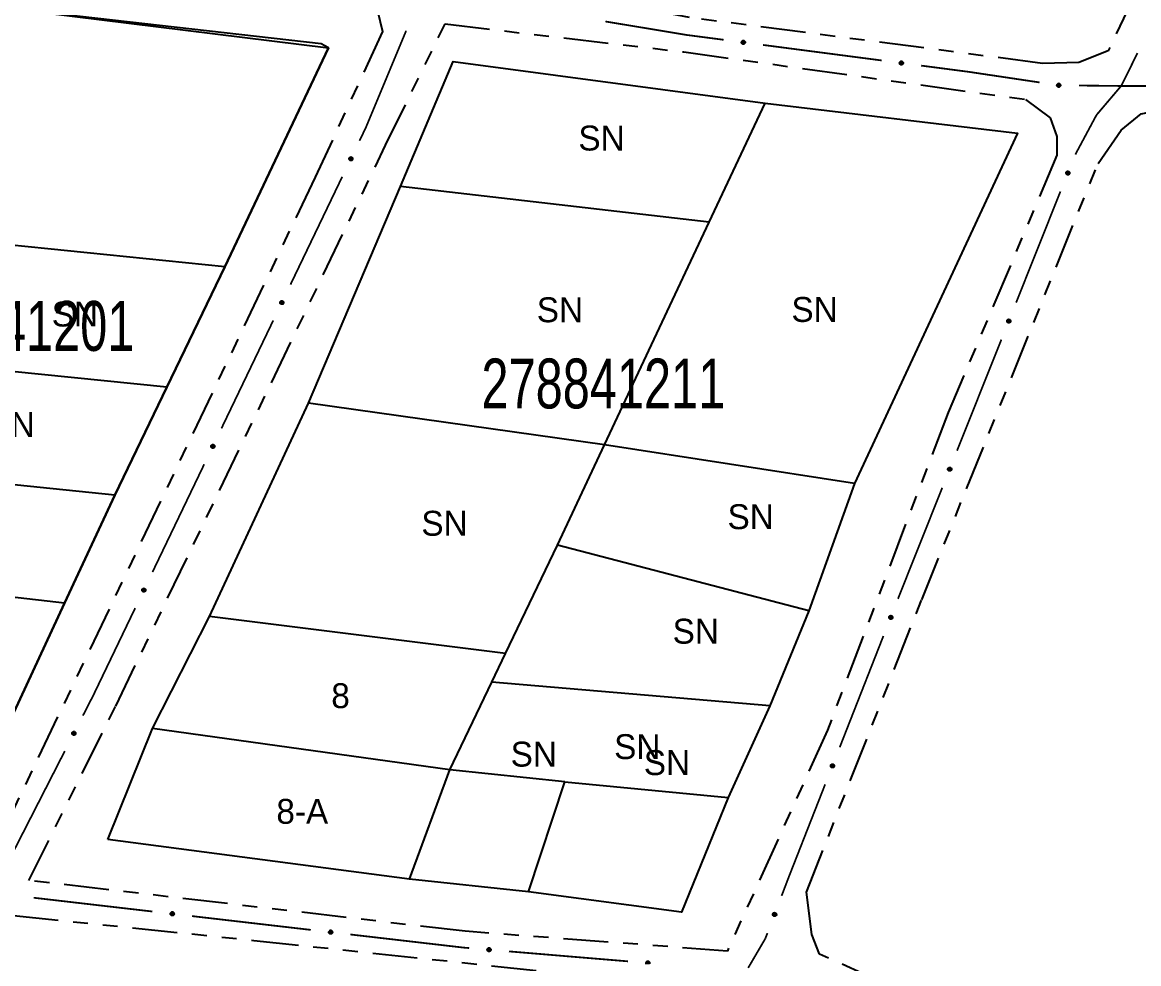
# Model space of a CAD drawing. Extents: x 203665 to 205970, y 4870865 to 4873745.
# Drawn here: x 204097.7 to 204209.7, y 4872759.1 to 4872853.5 of the extents above; entities that cross this region are included whole.
import ezdxf
from ezdxf.enums import TextEntityAlignment as Align

# ---------------------------------------------------------------- set-up
doc = ezdxf.new("R2010")
doc.units = 0
doc.header["$LTSCALE"] = 1.5
doc.header["$MEASUREMENT"] = 0
doc.linetypes.add('TRACO_25', pattern=[8, 3, -1, 1, -1, 1, -1])
for name, color, linetype in [('CD_MALHA_LOTES', 7, 'CONTINUOUS'), ('CD_TXT_QUADRA', 7, 'CONTINUOUS'), ('RU-QUADRA', 210, 'CONTINUOUS'), ('SV-EIXO-RUA-N-PAV', 6, 'CONTINUOUS'), ('SV-RUA-NAO-PAV', 7, 'CONTINUOUS'), ('Th_NmrPort', 1, 'CONTINUOUS')]:
    doc.layers.add(name, color=color, linetype=linetype)
doc.styles.add('ARIAL', font='ARIAL.SHX')

msp = doc.modelspace()

# ---------------------------------------------------------------- linework, layer by layer
at = {"layer": 'CD_MALHA_LOTES', "linetype": 'Continuous', "flags": 128}
for points in [[(204096.97326, 4872854.841873), (204128.408423, 4872850.974727)], [(204128.408423, 4872850.974727), (204118.006143, 4872828.985856)], [(204135.616329, 4872837.070873), (204140.923191, 4872849.580671)], [(204140.923191, 4872849.580671), (204172.211096, 4872845.418832)], [(204166.600589, 4872833.484616), (204172.211096, 4872845.418832)], [(204172.211096, 4872845.418832), (204197.550698, 4872842.403103)], [(204197.550698, 4872842.403103), (204181.184925, 4872807.251947)], [(204126.396178, 4872815.336326), (204135.616329, 4872837.070873)], [(204166.600589, 4872833.484616), (204135.616329, 4872837.070873)], [(204156.092391, 4872811.132428), (204166.600589, 4872833.484616)], [(204118.006143, 4872828.985856), (204086.360352, 4872832.20701)], [(204118.006143, 4872828.985856), (204112.185761, 4872816.920509)], [(204112.185761, 4872816.920509), (204080.688451, 4872820.110165)], [(204112.185761, 4872816.920509), (204106.961588, 4872806.091073)], [(204116.440357, 4872793.911157), (204126.396178, 4872815.336326)], [(204156.092391, 4872811.132428), (204126.396178, 4872815.336326)], [(204151.370838, 4872801.089121), (204156.092391, 4872811.132428)], [(204181.184925, 4872807.251947), (204156.092391, 4872811.132428)], [(204106.961588, 4872806.091073), (204075.623823, 4872809.308493)], [(204181.184925, 4872807.251947), (204176.612894, 4872794.500538)], [(204106.961588, 4872806.091073), (204101.914829, 4872795.251826)], [(204146.159987, 4872790.208246), (204151.370838, 4872801.089121)], [(204176.612894, 4872794.500538), (204151.370838, 4872801.089121)], [(204101.914829, 4872795.251826), (204070.499485, 4872798.872896)], [(204101.914829, 4872795.251826), (204096.813462, 4872784.295295)], [(204176.612894, 4872794.500538), (204172.687664, 4872784.959198)], [(204110.73993, 4872782.665916), (204116.440357, 4872793.911157)], [(204146.159987, 4872790.208246), (204116.440357, 4872793.911157)], [(204144.776091, 4872787.318507), (204146.159987, 4872790.208246)], [(204140.57016, 4872778.536024), (204144.776091, 4872787.318507)], [(204172.687664, 4872784.959198), (204144.776091, 4872787.318507)], [(204172.687664, 4872784.959198), (204168.500977, 4872775.748487)], [(204106.234853, 4872771.536701), (204110.73993, 4872782.665916)], [(204140.57016, 4872778.536024), (204110.73993, 4872782.665916)], [(204136.514175, 4872767.55258), (204140.57016, 4872778.536024)], [(204152.109164, 4872777.342135), (204140.57016, 4872778.536024)], [(204148.466539, 4872766.300428), (204152.109164, 4872777.342135)], [(204152.109164, 4872777.342135), (204168.500977, 4872775.748487)], [(204168.500977, 4872775.748487), (204163.833863, 4872764.251451)], [(204136.514175, 4872767.55258), (204106.234853, 4872771.536701)], [(204148.466539, 4872766.300428), (204136.514175, 4872767.55258)], [(204163.833863, 4872764.251451), (204148.466539, 4872766.300428)]]:
    msp.add_lwpolyline(points, dxfattribs=at)
at = {"layer": 'RU-QUADRA', "linetype": 'Continuous', "flags": 128}
for points in [[(204091.532811, 4872772.953703), (204096.813462, 4872784.295295), (204101.914829, 4872795.251826), (204106.961588, 4872806.091073), (204112.185761, 4872816.920509), (204118.006143, 4872828.985856), (204128.408423, 4872850.974727), (204127.651619, 4872851.383406), (204096.97326, 4872854.841873), (204062.212657, 4872860.050993), (204052.445096, 4872835.984074), (204048.72382, 4872825.610816), (204045.44941, 4872818.032881), (204042.017565, 4872810.069239), (204038.497723, 4872801.269634), (204034.625897, 4872792.03005), (204030.226095, 4872781.33853), (204059.853158, 4872777.191897)], [(204106.234853, 4872771.536701), (204110.73993, 4872782.665916), (204116.440357, 4872793.911157), (204126.396178, 4872815.336326), (204135.616329, 4872837.070873), (204140.923191, 4872849.580671), (204172.211096, 4872845.418832), (204197.550698, 4872842.403103), (204181.184925, 4872807.251947), (204176.612894, 4872794.500538), (204172.687664, 4872784.959198), (204168.500977, 4872775.748487), (204163.833863, 4872764.251451), (204148.466539, 4872766.300428), (204136.514175, 4872767.55258)]]:
    msp.add_lwpolyline(points, close=True, dxfattribs=at)
at = {"layer": 'SV-EIXO-RUA-N-PAV', "const_width": 0.18}
for points in [[(204164.357041, 4872852.257387), (204156.191333, 4872853.611458)], [(204136.181816, 4872852.65861), (204132.346753, 4872843.454459)], [(204136.188435, 4872852.686676), (204136.181816, 4872852.65861)], [(204165.073734, 4872852.163747), (204164.357041, 4872852.257387)], [(204168.04845, 4872851.775079), (204165.073734, 4872852.163747)], [(204183.913604, 4872849.702183), (204172.014738, 4872851.256855)], [(204209.594039, 4872850.436611), (204208.256521, 4872847.751272)], [(204192.640413, 4872848.561963), (204187.879892, 4872849.183959)], [(204192.837243, 4872848.532541), (204192.640413, 4872848.561963)], [(204199.76032, 4872847.497648), (204192.837243, 4872848.532541)], [(204207.952782, 4872847.141456), (204203.738796, 4872847.187359)], [(204207.952782, 4872847.141456), (204205.803414, 4872844.612787)], [(204208.256521, 4872847.751272), (204207.952782, 4872847.141456)], [(204208.738542, 4872847.139), (204207.952782, 4872847.141456)], [(204215.738507, 4872847.116837), (204208.738542, 4872847.139)], [(204205.803414, 4872844.612787), (204205.479833, 4872844.232104)], [(204132.346753, 4872843.454459), (204132.138271, 4872842.954103)], [(204205.479833, 4872844.232104), (204203.354659, 4872840.265113)], [(204132.138271, 4872842.954103), (204131.507097, 4872841.639861)], [(204129.775419, 4872838.034131), (204124.580384, 4872827.21694)], [(204201.859875, 4872836.555698), (204197.412205, 4872825.410375)], [(204122.848706, 4872823.61121), (204117.653671, 4872812.794019)], [(204195.929648, 4872821.695267), (204191.481978, 4872810.549944)], [(204115.921993, 4872809.188289), (204110.726958, 4872798.371098)], [(204189.999421, 4872806.834837), (204185.92239, 4872796.61829)], [(204185.850783, 4872796.438852), (204185.555799, 4872795.687911)], [(204185.92239, 4872796.61829), (204185.850783, 4872796.438852)], [(204108.99528, 4872794.765368), (204105.099004, 4872786.652475)], [(204184.093313, 4872791.964856), (204179.705857, 4872780.795692)], [(204105.099004, 4872786.652475), (204104.800962, 4872786.031887)], [(204104.800962, 4872786.031887), (204103.748298, 4872783.973932)], [(204101.926728, 4872780.412769), (204096.462017, 4872769.729281)], [(204178.243372, 4872777.072637), (204174.587159, 4872767.765)], [(204174.567968, 4872767.716146), (204173.874663, 4872765.89622)], [(204174.587159, 4872767.765), (204174.567968, 4872767.716146)], [(204110.727211, 4872764.320661), (204098.807037, 4872765.702489)], [(204126.620777, 4872762.478223), (204114.700603, 4872763.860052)], [(204141.943928, 4872760.70191), (204130.594168, 4872762.017614)], [(204172.240486, 4872761.606506), (204170.517344, 4872758.664423)], [(204172.450681, 4872762.158269), (204172.240486, 4872761.606506)], [(204142.516166, 4872760.654074), (204141.943928, 4872760.70191)], [(204158.46055, 4872759.32117), (204146.502262, 4872760.320848)]]:
    msp.add_lwpolyline(points, dxfattribs=at)
at = {"layer": 'SV-EIXO-RUA-N-PAV'}
for points in [[(204170.159802, 4872851.388199), (204170.121456, 4872851.357841), (204170.082292, 4872851.339592), (204170.045245, 4872851.333772), (204170.011168, 4872851.337166), (204169.976696, 4872851.344564), (204169.943587, 4872851.359691), (204169.910558, 4872851.38462), (204169.879835, 4872851.422873), (204169.863777, 4872851.464222), (204169.856128, 4872851.500236), (204169.857621, 4872851.535974), (204169.865369, 4872851.569342), (204169.882219, 4872851.603214), (204169.907809, 4872851.636439), (204169.947022, 4872851.666401), (204169.98554, 4872851.684029), (204170.021521, 4872851.688717), (204170.05744, 4872851.686989), (204170.092542, 4872851.679014), (204170.124957, 4872851.663978), (204170.158363, 4872851.638152), (204170.187423, 4872851.599058), (204170.205444, 4872851.560841), (204170.210636, 4872851.524936), (204170.208138, 4872851.489612), (204170.201138, 4872851.454946), (204170.187318, 4872851.421031), (204170.159802, 4872851.388199)], [(204186.024956, 4872849.315304), (204185.98661, 4872849.284946), (204185.947445, 4872849.266696), (204185.910399, 4872849.260877), (204185.876322, 4872849.26427), (204185.84185, 4872849.271669), (204185.80874, 4872849.286796), (204185.775712, 4872849.311725), (204185.744989, 4872849.349978), (204185.72893, 4872849.391327), (204185.721282, 4872849.427341), (204185.722774, 4872849.463079), (204185.730523, 4872849.496446), (204185.747373, 4872849.530319), (204185.772963, 4872849.563543), (204185.812175, 4872849.593506), (204185.850694, 4872849.611134), (204185.886675, 4872849.615822), (204185.922593, 4872849.614094), (204185.957696, 4872849.606119), (204185.990111, 4872849.591082), (204186.023517, 4872849.565257), (204186.052577, 4872849.526163), (204186.070598, 4872849.487946), (204186.07579, 4872849.452041), (204186.073292, 4872849.416716), (204186.066292, 4872849.382051), (204186.052472, 4872849.348136), (204186.024956, 4872849.315304)], [(204201.812382, 4872847.079592), (204201.773482, 4872847.049948), (204201.733987, 4872847.032424), (204201.69684, 4872847.02729), (204201.662831, 4872847.031312), (204201.628501, 4872847.039345), (204201.595677, 4872847.055081), (204201.563114, 4872847.080616), (204201.533103, 4872847.119429), (204201.517811, 4872847.161068), (204201.510828, 4872847.197217), (204201.512981, 4872847.232921), (204201.521344, 4872847.26614), (204201.538816, 4872847.299695), (204201.565016, 4872847.332442), (204201.604774, 4872847.361675), (204201.643612, 4872847.378589), (204201.679673, 4872847.382612), (204201.715554, 4872847.380221), (204201.750503, 4872847.371599), (204201.782635, 4872847.355967), (204201.815558, 4872847.329529), (204201.843892, 4872847.289905), (204201.861203, 4872847.251362), (204201.865732, 4872847.215367), (204201.862582, 4872847.180095), (204201.854943, 4872847.145565), (204201.840499, 4872847.111911), (204201.812382, 4872847.079592)], [(204130.80269, 4872839.918858), (204130.819545, 4872839.872946), (204130.824643, 4872839.83004), (204130.818595, 4872839.793031), (204130.804722, 4872839.76172), (204130.786923, 4872839.731286), (204130.762207, 4872839.704562), (204130.728205, 4872839.680977), (204130.682268, 4872839.663746), (204130.637971, 4872839.661413), (204130.60137, 4872839.665401), (204130.567888, 4872839.677987), (204130.538613, 4872839.695774), (204130.511703, 4872839.722365), (204130.488138, 4872839.757056), (204130.47193, 4872839.803667), (204130.467221, 4872839.845765), (204130.474011, 4872839.881409), (204130.486876, 4872839.914989), (204130.505421, 4872839.945842), (204130.529834, 4872839.971935), (204130.564805, 4872839.995598), (204130.611022, 4872840.010986), (204130.652956, 4872840.016162), (204130.688686, 4872840.009874), (204130.721461, 4872839.996464), (204130.752203, 4872839.978982), (204130.780101, 4872839.955255), (204130.80269, 4872839.918858)], [(204202.756647, 4872838.505899), (204202.776585, 4872838.461239), (204202.784587, 4872838.418779), (204202.781069, 4872838.381444), (204202.769357, 4872838.349262), (204202.753667, 4872838.317689), (204202.730825, 4872838.289346), (204202.698506, 4872838.263505), (204202.653846, 4872838.243191), (204202.60981, 4872838.237852), (204202.573023, 4872838.239343), (204202.538763, 4872838.249623), (204202.508346, 4872838.265379), (204202.47969, 4872838.290079), (204202.453822, 4872838.323088), (204202.434482, 4872838.368489), (204202.426923, 4872838.41017), (204202.431274, 4872838.446193), (204202.441827, 4872838.48057), (204202.458231, 4872838.512612), (204202.480814, 4872838.540304), (204202.514095, 4872838.56629), (204202.55916, 4872838.584784), (204202.600645, 4872838.592799), (204202.636719, 4872838.588955), (204202.67033, 4872838.577803), (204202.702189, 4872838.562451), (204202.731636, 4872838.540676), (204202.756647, 4872838.505899)], [(204123.875977, 4872825.495937), (204123.892832, 4872825.450025), (204123.89793, 4872825.407119), (204123.891882, 4872825.37011), (204123.878009, 4872825.338799), (204123.86021, 4872825.308365), (204123.835494, 4872825.281641), (204123.801492, 4872825.258056), (204123.755555, 4872825.240825), (204123.711258, 4872825.238492), (204123.674657, 4872825.24248), (204123.641176, 4872825.255066), (204123.6119, 4872825.272853), (204123.58499, 4872825.299444), (204123.561425, 4872825.334135), (204123.545217, 4872825.380746), (204123.540508, 4872825.422844), (204123.547298, 4872825.458488), (204123.560163, 4872825.492068), (204123.578708, 4872825.522921), (204123.603121, 4872825.549014), (204123.638092, 4872825.572677), (204123.684309, 4872825.588065), (204123.726243, 4872825.593241), (204123.761973, 4872825.586953), (204123.794748, 4872825.573543), (204123.82549, 4872825.556061), (204123.853388, 4872825.532334), (204123.875977, 4872825.495937)], [(204196.82642, 4872823.645468), (204196.846357, 4872823.600808), (204196.85436, 4872823.558348), (204196.850842, 4872823.521013), (204196.83913, 4872823.488832), (204196.82344, 4872823.457258), (204196.800598, 4872823.428915), (204196.768278, 4872823.403074), (204196.723618, 4872823.38276), (204196.679583, 4872823.377421), (204196.642796, 4872823.378912), (204196.608536, 4872823.389192), (204196.578119, 4872823.404948), (204196.549463, 4872823.429648), (204196.523595, 4872823.462657), (204196.504255, 4872823.508059), (204196.496695, 4872823.549739), (204196.501047, 4872823.585762), (204196.5116, 4872823.620139), (204196.528004, 4872823.652181), (204196.550587, 4872823.679874), (204196.583868, 4872823.705859), (204196.628933, 4872823.724353), (204196.670418, 4872823.732368), (204196.706492, 4872823.728524), (204196.740103, 4872823.717372), (204196.771962, 4872823.702021), (204196.801409, 4872823.680246), (204196.82642, 4872823.645468)], [(204116.949265, 4872811.073017), (204116.96612, 4872811.027104), (204116.971217, 4872810.984198), (204116.965169, 4872810.947189), (204116.951297, 4872810.915878), (204116.933497, 4872810.885444), (204116.908781, 4872810.85872), (204116.874779, 4872810.835135), (204116.828842, 4872810.817904), (204116.784545, 4872810.815571), (204116.747944, 4872810.819559), (204116.714463, 4872810.832145), (204116.685187, 4872810.849932), (204116.658277, 4872810.876523), (204116.634712, 4872810.911214), (204116.618504, 4872810.957825), (204116.613795, 4872810.999923), (204116.620585, 4872811.035567), (204116.63345, 4872811.069147), (204116.651995, 4872811.1), (204116.676408, 4872811.126093), (204116.711379, 4872811.149756), (204116.757596, 4872811.165144), (204116.79953, 4872811.17032), (204116.83526, 4872811.164033), (204116.868035, 4872811.150622), (204116.898777, 4872811.13314), (204116.926675, 4872811.109414), (204116.949265, 4872811.073017)], [(204190.896193, 4872808.785037), (204190.91613, 4872808.740377), (204190.924133, 4872808.697917), (204190.920614, 4872808.660582), (204190.908903, 4872808.628401), (204190.893213, 4872808.596827), (204190.870371, 4872808.568485), (204190.838051, 4872808.542643), (204190.793391, 4872808.522329), (204190.749356, 4872808.51699), (204190.712569, 4872808.518481), (204190.678309, 4872808.528761), (204190.647892, 4872808.544517), (204190.619236, 4872808.569217), (204190.593368, 4872808.602226), (204190.574028, 4872808.647628), (204190.566468, 4872808.689308), (204190.57082, 4872808.725331), (204190.581373, 4872808.759708), (204190.597777, 4872808.79175), (204190.620359, 4872808.819443), (204190.653641, 4872808.845428), (204190.698705, 4872808.863923), (204190.740191, 4872808.871937), (204190.776265, 4872808.868093), (204190.809876, 4872808.856941), (204190.841735, 4872808.84159), (204190.871182, 4872808.819815), (204190.896193, 4872808.785037)], [(204110.022552, 4872796.650096), (204110.039407, 4872796.604183), (204110.044504, 4872796.561277), (204110.038456, 4872796.524268), (204110.024584, 4872796.492957), (204110.006784, 4872796.462523), (204109.982068, 4872796.435799), (204109.948066, 4872796.412214), (204109.902129, 4872796.394983), (204109.857832, 4872796.39265), (204109.821231, 4872796.396638), (204109.78775, 4872796.409224), (204109.758474, 4872796.427011), (204109.731564, 4872796.453602), (204109.707999, 4872796.488293), (204109.691791, 4872796.534904), (204109.687082, 4872796.577002), (204109.693872, 4872796.612646), (204109.706738, 4872796.646226), (204109.725282, 4872796.677079), (204109.749695, 4872796.703172), (204109.784666, 4872796.726835), (204109.830883, 4872796.742223), (204109.872817, 4872796.747399), (204109.908547, 4872796.741112), (204109.941322, 4872796.727701), (204109.972064, 4872796.710219), (204109.999962, 4872796.686493), (204110.022552, 4872796.650096)], [(204184.979548, 4872793.919868), (204184.999726, 4872793.875316), (204185.007957, 4872793.8329), (204185.00464, 4872793.795546), (204184.993102, 4872793.763302), (204184.977583, 4872793.731644), (204184.954895, 4872793.703179), (204184.922715, 4872793.677163), (204184.878165, 4872793.656609), (204184.834159, 4872793.651032), (204184.797364, 4872793.652324), (204184.76305, 4872793.66242), (204184.732548, 4872793.678011), (204184.703759, 4872793.702556), (204184.677714, 4872793.735425), (204184.658129, 4872793.780722), (204184.650344, 4872793.822361), (204184.654501, 4872793.858407), (204184.664869, 4872793.89284), (204184.6811, 4872793.92497), (204184.703532, 4872793.952784), (204184.736673, 4872793.978949), (204184.781637, 4872793.997686), (204184.823079, 4872794.005925), (204184.859173, 4872794.002275), (204184.892844, 4872793.991305), (204184.924785, 4872793.976125), (204184.954349, 4872793.95451), (204184.979548, 4872793.919868)], [(204103.000947, 4872782.271139), (204103.016646, 4872782.224818), (204103.020665, 4872782.181798), (204103.013691, 4872782.144951), (204102.999038, 4872782.113999), (204102.98048, 4872782.084021), (204102.955102, 4872782.057925), (204102.920519, 4872782.0352), (204102.874164, 4872782.019127), (204102.829823, 4872782.017905), (204102.793334, 4872782.02281), (204102.760178, 4872782.036232), (204102.731358, 4872782.054747), (204102.705123, 4872782.082005), (204102.682436, 4872782.117276), (204102.667402, 4872782.164279), (204102.66375, 4872782.206482), (204102.671432, 4872782.241945), (204102.685136, 4872782.275192), (204102.704448, 4872782.305569), (204102.729508, 4872782.331042), (204102.765061, 4872782.35382), (204102.81165, 4872782.368045), (204102.853701, 4872782.372167), (204102.889262, 4872782.364985), (204102.92169, 4872782.350757), (204102.951983, 4872782.332509), (204102.979278, 4872782.308091), (204103.000947, 4872782.271139)], [(204179.129606, 4872779.027649), (204179.149784, 4872778.983097), (204179.158016, 4872778.940681), (204179.154699, 4872778.903327), (204179.143161, 4872778.871083), (204179.127642, 4872778.839425), (204179.104953, 4872778.81096), (204179.072773, 4872778.784944), (204179.028224, 4872778.76439), (204178.984218, 4872778.758813), (204178.947423, 4872778.760105), (204178.913108, 4872778.770201), (204178.882607, 4872778.785792), (204178.853818, 4872778.810337), (204178.827772, 4872778.843206), (204178.808188, 4872778.888503), (204178.800403, 4872778.930142), (204178.80456, 4872778.966188), (204178.814927, 4872779.000621), (204178.831158, 4872779.032751), (204178.853591, 4872779.060565), (204178.886732, 4872779.08673), (204178.931696, 4872779.105467), (204178.973137, 4872779.113706), (204179.009232, 4872779.110056), (204179.042902, 4872779.099086), (204179.074844, 4872779.083907), (204179.104407, 4872779.062291), (204179.129606, 4872779.027649)], [(204112.843956, 4872763.964463), (204112.806054, 4872763.933552), (204112.767159, 4872763.914736), (204112.730201, 4872763.908379), (204112.696078, 4872763.911278), (204112.661502, 4872763.918175), (204112.628177, 4872763.93282), (204112.59479, 4872763.957267), (204112.563515, 4872763.99507), (204112.546858, 4872764.036182), (204112.538687, 4872764.072081), (204112.539661, 4872764.107837), (204112.546924, 4872764.141313), (204112.563282, 4872764.175427), (204112.588387, 4872764.209019), (204112.62716, 4872764.239547), (204112.665419, 4872764.257733), (204112.701327, 4872764.262942), (204112.737268, 4872764.261736), (204112.772482, 4872764.254271), (204112.805112, 4872764.239707), (204112.838889, 4872764.214369), (204112.868513, 4872764.1757), (204112.887087, 4872764.137749), (204112.892799, 4872764.101923), (204112.890815, 4872764.066566), (204112.884319, 4872764.031803), (204112.870992, 4872763.997691), (204112.843956, 4872763.964463)], [(204173.316691, 4872764.122324), (204173.337327, 4872764.077983), (204173.345996, 4872764.035653), (204173.343065, 4872763.998268), (204173.33186, 4872763.965906), (204173.316669, 4872763.93409), (204173.294275, 4872763.905392), (204173.262366, 4872763.879046), (204173.21803, 4872763.858032), (204173.174085, 4872763.852002), (204173.137278, 4872763.852914), (204173.102861, 4872763.862655), (204173.072201, 4872763.877931), (204173.04316, 4872763.902177), (204173.016776, 4872763.934776), (204172.996725, 4872763.979868), (204172.988511, 4872764.021424), (204172.992296, 4872764.057511), (204173.002307, 4872764.09205), (204173.018206, 4872764.124346), (204173.04035, 4872764.15239), (204173.073219, 4872764.178895), (204173.117987, 4872764.198095), (204173.159341, 4872764.206761), (204173.195472, 4872764.203484), (204173.229254, 4872764.192862), (204173.26135, 4872764.178013), (204173.291135, 4872764.156704), (204173.316691, 4872764.122324)], [(204128.737521, 4872762.122025), (204128.69962, 4872762.091114), (204128.660724, 4872762.072298), (204128.623766, 4872762.065941), (204128.589643, 4872762.06884), (204128.555067, 4872762.075737), (204128.521742, 4872762.090382), (204128.488355, 4872762.114829), (204128.45708, 4872762.152632), (204128.440423, 4872762.193744), (204128.432253, 4872762.229644), (204128.433227, 4872762.265399), (204128.44049, 4872762.298876), (204128.456847, 4872762.332989), (204128.481952, 4872762.366581), (204128.520726, 4872762.39711), (204128.558984, 4872762.415295), (204128.594893, 4872762.420505), (204128.630833, 4872762.419298), (204128.666048, 4872762.411833), (204128.698678, 4872762.397269), (204128.732455, 4872762.371931), (204128.762079, 4872762.333263), (204128.780652, 4872762.295311), (204128.786365, 4872762.259485), (204128.78438, 4872762.224129), (204128.777884, 4872762.189365), (204128.764557, 4872762.155253), (204128.737521, 4872762.122025)], [(204144.643225, 4872760.365794), (204144.606332, 4872760.333685), (204144.568058, 4872760.313634), (204144.531323, 4872760.306098), (204144.497124, 4872760.307903), (204144.462346, 4872760.313691), (204144.428569, 4872760.327262), (204144.394417, 4872760.350628), (204144.361948, 4872760.387411), (204144.343984, 4872760.427968), (204144.334669, 4872760.463588), (204144.334498, 4872760.499357), (204144.340687, 4872760.533048), (204144.355944, 4872760.567668), (204144.379961, 4872760.602046), (204144.417738, 4872760.6338), (204144.455395, 4872760.6532), (204144.491118, 4872760.659556), (204144.527079, 4872760.6595), (204144.562514, 4872760.653166), (204144.595594, 4872760.639653), (204144.630164, 4872760.615409), (204144.66101, 4872760.577708), (204144.680789, 4872760.540371), (204144.687645, 4872760.504746), (204144.686793, 4872760.469344), (204144.681412, 4872760.434391), (204144.669184, 4872760.399869), (204144.643225, 4872760.365794)]]:
    msp.add_lwpolyline(points, close=True, dxfattribs=at)
for points in [[(204170.208138, 4872851.489612), (204169.856128, 4872851.500236)], [(204170.210636, 4872851.524936), (204169.857621, 4872851.535974)], [(204170.206867, 4872851.508038), (204169.858956, 4872851.520468)], [(204170.201138, 4872851.454946), (204169.863777, 4872851.464222)], [(204170.204698, 4872851.544101), (204169.864552, 4872851.552764)], [(204170.200741, 4872851.471683), (204169.864654, 4872851.479816)], [(204170.205444, 4872851.560841), (204169.865369, 4872851.569342)], [(204170.189556, 4872851.438742), (204169.876294, 4872851.442517)], [(204170.194411, 4872851.581224), (204169.87862, 4872851.586705)], [(204170.187318, 4872851.421031), (204169.879835, 4872851.422873)], [(204170.187423, 4872851.599058), (204169.882219, 4872851.603214)], [(204170.168887, 4872851.617586), (204169.898099, 4872851.619939)], [(204170.172959, 4872851.406507), (204169.898935, 4872851.405155)], [(204170.158363, 4872851.638152), (204169.907809, 4872851.636439)], [(204170.159802, 4872851.388199), (204169.910558, 4872851.38462)], [(204170.138243, 4872851.372512), (204169.93446, 4872851.371615)], [(204170.135891, 4872851.649419), (204169.935168, 4872851.650875)], [(204170.121456, 4872851.357841), (204169.943587, 4872851.359691)], [(204170.124957, 4872851.663978), (204169.947022, 4872851.666401)], [(204170.099175, 4872851.347342), (204169.969047, 4872851.351959)], [(204170.104364, 4872851.671428), (204169.972706, 4872851.674869)], [(204170.082292, 4872851.339592), (204169.976696, 4872851.344564)], [(204170.092542, 4872851.679014), (204169.98554, 4872851.684029)], [(204186.073292, 4872849.416716), (204185.721282, 4872849.427341)], [(204186.07579, 4872849.452041), (204185.722774, 4872849.463079)], [(204186.072021, 4872849.435143), (204185.72411, 4872849.447573)], [(204186.066292, 4872849.382051), (204185.72893, 4872849.391327)], [(204186.069852, 4872849.471205), (204185.729706, 4872849.479869)], [(204186.065895, 4872849.398788), (204185.729808, 4872849.406921)], [(204186.070598, 4872849.487946), (204185.730523, 4872849.496446)], [(204186.05471, 4872849.365846), (204185.741448, 4872849.369621)], [(204186.059565, 4872849.508329), (204185.743773, 4872849.51381)], [(204186.052472, 4872849.348136), (204185.744989, 4872849.349978)], [(204186.052577, 4872849.526163), (204185.747373, 4872849.530319)], [(204186.034041, 4872849.54469), (204185.763253, 4872849.547044)], [(204186.038113, 4872849.333612), (204185.764089, 4872849.33226)], [(204186.023517, 4872849.565257), (204185.772963, 4872849.563543)], [(204186.024956, 4872849.315304), (204185.775712, 4872849.311725)], [(204186.003397, 4872849.299617), (204185.799614, 4872849.29872)], [(204186.001045, 4872849.576524), (204185.800322, 4872849.57798)], [(204185.98661, 4872849.284946), (204185.80874, 4872849.286796)], [(204185.990111, 4872849.591082), (204185.812175, 4872849.593506)], [(204185.964329, 4872849.274446), (204185.834201, 4872849.279063)], [(204185.969518, 4872849.598533), (204185.83786, 4872849.601974)], [(204185.947445, 4872849.266696), (204185.84185, 4872849.271669)], [(204185.957696, 4872849.606119), (204185.850694, 4872849.611134)], [(204201.862582, 4872847.180095), (204201.510828, 4872847.197217)], [(204201.865732, 4872847.215367), (204201.512981, 4872847.232921)], [(204201.861651, 4872847.198542), (204201.51403, 4872847.217394)], [(204201.854943, 4872847.145565), (204201.517811, 4872847.161068)], [(204201.854855, 4872847.162306), (204201.518976, 4872847.176643)], [(204201.860149, 4872847.234638), (204201.520221, 4872847.24958)], [(204201.861203, 4872847.251362), (204201.521344, 4872847.26614)], [(204201.843064, 4872847.129577), (204201.529925, 4872847.139135)], [(204201.840499, 4872847.111911), (204201.533103, 4872847.119429)], [(204201.850549, 4872847.271945), (204201.534913, 4872847.283256)], [(204201.843892, 4872847.289905), (204201.538816, 4872847.299695)], [(204201.825875, 4872847.097654), (204201.551872, 4872847.101362)], [(204201.825701, 4872847.308772), (204201.555003, 4872847.316125)], [(204201.812382, 4872847.079592), (204201.563114, 4872847.080616)], [(204201.815558, 4872847.329529), (204201.565016, 4872847.332442)], [(204201.790537, 4872847.064306), (204201.586772, 4872847.067172)], [(204201.793299, 4872847.341209), (204201.592636, 4872847.346371)], [(204201.773482, 4872847.049948), (204201.595677, 4872847.055081)], [(204201.782635, 4872847.355967), (204201.604774, 4872847.361675)], [(204201.751011, 4872847.039861), (204201.62099, 4872847.04688)], [(204201.733987, 4872847.032424), (204201.628501, 4872847.039345)], [(204201.762183, 4872847.363796), (204201.630611, 4872847.369668)], [(204201.750503, 4872847.371599), (204201.643612, 4872847.378589)], [(204130.505421, 4872839.945842), (204130.467221, 4872839.845765)], [(204130.516321, 4872839.954701), (204130.471912, 4872839.830711)], [(204130.529834, 4872839.971935), (204130.47193, 4872839.803667)], [(204130.54708, 4872839.977772), (204130.482974, 4872839.787556)], [(204130.564805, 4872839.995598), (204130.488138, 4872839.757056)], [(204130.58763, 4872839.999168), (204130.500777, 4872839.742676)], [(204130.611022, 4872840.010986), (204130.511703, 4872839.722365)], [(204130.630147, 4872840.012051), (204130.52626, 4872839.713787)], [(204130.652956, 4872840.016162), (204130.538613, 4872839.695774)], [(204130.668625, 4872840.010223), (204130.554105, 4872839.689818)], [(204130.688686, 4872840.009874), (204130.567888, 4872839.677987)], [(204130.70356, 4872840.001014), (204130.583035, 4872839.67441)], [(204130.721461, 4872839.996464), (204130.60137, 4872839.665401)], [(204130.73618, 4872839.983834), (204130.623432, 4872839.667119)], [(204130.752203, 4872839.978982), (204130.637971, 4872839.661413)], [(204130.763977, 4872839.962916), (204130.662501, 4872839.666521)], [(204130.780101, 4872839.955255), (204130.682268, 4872839.663746)], [(204130.789411, 4872839.937078), (204130.705066, 4872839.676353)], [(204130.80269, 4872839.918858), (204130.728205, 4872839.680977)], [(204130.810855, 4872839.893477), (204130.748028, 4872839.699618)], [(204130.819545, 4872839.872946), (204130.762207, 4872839.704562)], [(204130.822557, 4872839.8485), (204130.777508, 4872839.726331)], [(204130.824643, 4872839.83004), (204130.786923, 4872839.731286)], [(204202.458231, 4872838.512612), (204202.426923, 4872838.41017)], [(204202.468504, 4872838.522192), (204202.432626, 4872838.39547)], [(204202.480814, 4872838.540304), (204202.434482, 4872838.368489)], [(204202.497623, 4872838.547301), (204202.446597, 4872838.353166)], [(204202.514095, 4872838.56629), (204202.453822, 4872838.323088)], [(204202.536625, 4872838.571404), (204202.467409, 4872838.309601)], [(204202.55916, 4872838.584784), (204202.47969, 4872838.290079)], [(204202.578168, 4872838.587147), (204202.494797, 4872838.28251)], [(204202.600645, 4872838.592799), (204202.508346, 4872838.265379)], [(204202.616682, 4872838.587939), (204202.524207, 4872838.26049)], [(204202.636719, 4872838.588955), (204202.538763, 4872838.249623)], [(204202.652161, 4872838.581126), (204202.554118, 4872838.247084)], [(204202.67033, 4872838.577803), (204202.573023, 4872838.239343)], [(204202.685873, 4872838.566203), (204202.594917, 4872838.242557)], [(204202.702189, 4872838.562451), (204202.60981, 4872838.237852)], [(204202.715028, 4872838.547223), (204202.633936, 4872838.244615)], [(204202.731636, 4872838.540676), (204202.653846, 4872838.243191)], [(204202.74216, 4872838.523173), (204202.675735, 4872838.257318)], [(204202.756647, 4872838.505899), (204202.698506, 4872838.263505)], [(204202.766519, 4872838.481131), (204202.717015, 4872838.28345)], [(204202.776585, 4872838.461239), (204202.730825, 4872838.289346)], [(204202.781251, 4872838.437054), (204202.744611, 4872838.312105)], [(204202.784587, 4872838.418779), (204202.753667, 4872838.317689)], [(204123.578708, 4872825.522921), (204123.540508, 4872825.422844)], [(204123.589608, 4872825.53178), (204123.545199, 4872825.407791)], [(204123.603121, 4872825.549014), (204123.545217, 4872825.380746)], [(204123.620367, 4872825.554851), (204123.556261, 4872825.364635)], [(204123.638092, 4872825.572677), (204123.561425, 4872825.334135)], [(204123.660917, 4872825.576247), (204123.574064, 4872825.319755)], [(204123.684309, 4872825.588065), (204123.58499, 4872825.299444)], [(204123.703434, 4872825.589131), (204123.599547, 4872825.290866)], [(204123.726243, 4872825.593241), (204123.6119, 4872825.272853)], [(204123.741912, 4872825.587302), (204123.627392, 4872825.266897)], [(204123.761973, 4872825.586953), (204123.641176, 4872825.255066)], [(204123.776847, 4872825.578093), (204123.656322, 4872825.251489)], [(204123.794748, 4872825.573543), (204123.674657, 4872825.24248)], [(204123.809467, 4872825.560913), (204123.696719, 4872825.244198)], [(204123.82549, 4872825.556061), (204123.711258, 4872825.238492)], [(204123.837264, 4872825.539995), (204123.735788, 4872825.2436)], [(204123.853388, 4872825.532334), (204123.755555, 4872825.240825)], [(204123.862698, 4872825.514157), (204123.778353, 4872825.253432)], [(204123.875977, 4872825.495937), (204123.801492, 4872825.258056)], [(204123.884142, 4872825.470556), (204123.821315, 4872825.276697)], [(204123.892832, 4872825.450025), (204123.835494, 4872825.281641)], [(204123.895844, 4872825.425579), (204123.850795, 4872825.30341)], [(204123.89793, 4872825.407119), (204123.86021, 4872825.308365)], [(204196.528004, 4872823.652181), (204196.496695, 4872823.549739)], [(204196.538277, 4872823.661761), (204196.502399, 4872823.535039)], [(204196.550587, 4872823.679874), (204196.504255, 4872823.508059)], [(204196.567396, 4872823.68687), (204196.516369, 4872823.492735)], [(204196.583868, 4872823.705859), (204196.523595, 4872823.462657)], [(204196.606398, 4872823.710973), (204196.537182, 4872823.44917)], [(204196.628933, 4872823.724353), (204196.549463, 4872823.429648)], [(204196.64794, 4872823.726716), (204196.56457, 4872823.42208)], [(204196.670418, 4872823.732368), (204196.578119, 4872823.404948)], [(204196.686454, 4872823.727508), (204196.59398, 4872823.400059)], [(204196.706492, 4872823.728524), (204196.608536, 4872823.389192)], [(204196.721934, 4872823.720695), (204196.623891, 4872823.386654)], [(204196.740103, 4872823.717372), (204196.642796, 4872823.378912)], [(204196.755646, 4872823.705773), (204196.664689, 4872823.382126)], [(204196.771962, 4872823.702021), (204196.679583, 4872823.377421)], [(204196.784801, 4872823.686792), (204196.703709, 4872823.384184)], [(204196.801409, 4872823.680246), (204196.723618, 4872823.38276)], [(204196.811933, 4872823.662743), (204196.745507, 4872823.396887)], [(204196.82642, 4872823.645468), (204196.768278, 4872823.403074)], [(204196.836292, 4872823.6207), (204196.786788, 4872823.42302)], [(204196.846357, 4872823.600808), (204196.800598, 4872823.428915)], [(204196.851024, 4872823.576623), (204196.814384, 4872823.451674)], [(204196.85436, 4872823.558348), (204196.82344, 4872823.457258)], [(204116.651995, 4872811.1), (204116.613795, 4872810.999923)], [(204116.662895, 4872811.108859), (204116.618486, 4872810.98487)], [(204116.676408, 4872811.126093), (204116.618504, 4872810.957825)], [(204116.693654, 4872811.13193), (204116.629548, 4872810.941714)], [(204116.711379, 4872811.149756), (204116.634712, 4872810.911214)], [(204116.734204, 4872811.153327), (204116.647351, 4872810.896834)], [(204116.757596, 4872811.165144), (204116.658277, 4872810.876523)], [(204116.776721, 4872811.16621), (204116.672834, 4872810.867945)], [(204116.79953, 4872811.17032), (204116.685187, 4872810.849932)], [(204116.815199, 4872811.164381), (204116.700679, 4872810.843976)], [(204116.83526, 4872811.164033), (204116.714463, 4872810.832145)], [(204116.850134, 4872811.155172), (204116.729609, 4872810.828568)], [(204116.868035, 4872811.150622), (204116.747944, 4872810.819559)], [(204116.882754, 4872811.137992), (204116.770006, 4872810.821277)], [(204116.898777, 4872811.13314), (204116.784545, 4872810.815571)], [(204116.910551, 4872811.117074), (204116.809075, 4872810.820679)], [(204116.926675, 4872811.109414), (204116.828842, 4872810.817904)], [(204116.935985, 4872811.091236), (204116.85164, 4872810.830511)], [(204116.949265, 4872811.073017), (204116.874779, 4872810.835135)], [(204116.957429, 4872811.047635), (204116.894602, 4872810.853776)], [(204116.96612, 4872811.027104), (204116.908781, 4872810.85872)], [(204116.969131, 4872811.002658), (204116.924082, 4872810.880489)], [(204116.971217, 4872810.984198), (204116.933497, 4872810.885444)], [(204190.597777, 4872808.79175), (204190.566468, 4872808.689308)], [(204190.60805, 4872808.80133), (204190.572172, 4872808.674608)], [(204190.620359, 4872808.819443), (204190.574028, 4872808.647628)], [(204190.637169, 4872808.826439), (204190.586142, 4872808.632304)], [(204190.653641, 4872808.845428), (204190.593368, 4872808.602226)], [(204190.676171, 4872808.850542), (204190.606955, 4872808.588739)], [(204190.698705, 4872808.863923), (204190.619236, 4872808.569217)], [(204190.717713, 4872808.866286), (204190.634343, 4872808.561649)], [(204190.740191, 4872808.871937), (204190.647892, 4872808.544517)], [(204190.756227, 4872808.867077), (204190.663753, 4872808.539628)], [(204190.776265, 4872808.868093), (204190.678309, 4872808.528761)], [(204190.791707, 4872808.860264), (204190.693663, 4872808.526223)], [(204190.809876, 4872808.856941), (204190.712569, 4872808.518481)], [(204190.825419, 4872808.845342), (204190.734462, 4872808.521695)], [(204190.841735, 4872808.84159), (204190.749356, 4872808.51699)], [(204190.854574, 4872808.826361), (204190.773482, 4872808.523753)], [(204190.871182, 4872808.819815), (204190.793391, 4872808.522329)], [(204190.881705, 4872808.802312), (204190.81528, 4872808.536457)], [(204190.896193, 4872808.785037), (204190.838051, 4872808.542643)], [(204190.906065, 4872808.760269), (204190.856561, 4872808.562589)], [(204190.91613, 4872808.740377), (204190.870371, 4872808.568485)], [(204190.920797, 4872808.716192), (204190.884157, 4872808.591244)], [(204190.924133, 4872808.697917), (204190.893213, 4872808.596827)], [(204109.725282, 4872796.677079), (204109.687082, 4872796.577002)], [(204109.736183, 4872796.685938), (204109.691773, 4872796.561949)], [(204109.749695, 4872796.703172), (204109.691791, 4872796.534904)], [(204109.766941, 4872796.70901), (204109.702835, 4872796.518793)], [(204109.784666, 4872796.726835), (204109.707999, 4872796.488293)], [(204109.807491, 4872796.730406), (204109.720638, 4872796.473913)], [(204109.830883, 4872796.742223), (204109.731564, 4872796.453602)], [(204109.850008, 4872796.743289), (204109.746121, 4872796.445024)], [(204109.872817, 4872796.747399), (204109.758474, 4872796.427011)], [(204109.888487, 4872796.74146), (204109.773966, 4872796.421055)], [(204109.908547, 4872796.741112), (204109.78775, 4872796.409224)], [(204109.923421, 4872796.732251), (204109.802896, 4872796.405647)], [(204109.941322, 4872796.727701), (204109.821231, 4872796.396638)], [(204109.956041, 4872796.715072), (204109.843293, 4872796.398356)], [(204109.972064, 4872796.710219), (204109.857832, 4872796.39265)], [(204109.983838, 4872796.694153), (204109.882362, 4872796.397758)], [(204109.999962, 4872796.686493), (204109.902129, 4872796.394983)], [(204110.009272, 4872796.668315), (204109.924927, 4872796.40759)], [(204110.022552, 4872796.650096), (204109.948066, 4872796.412214)], [(204110.030716, 4872796.624714), (204109.967889, 4872796.430856)], [(204110.039407, 4872796.604183), (204109.982068, 4872796.435799)], [(204110.042418, 4872796.579737), (204109.997369, 4872796.457568)], [(204110.044504, 4872796.561277), (204110.006784, 4872796.462523)], [(204184.6811, 4872793.92497), (204184.650344, 4872793.822361)], [(204184.691321, 4872793.934605), (204184.656127, 4872793.807692)], [(204184.703532, 4872793.952784), (204184.658129, 4872793.780722)], [(204184.720304, 4872793.959871), (204184.670326, 4872793.765464)], [(204184.736673, 4872793.978949), (204184.677714, 4872793.735425)], [(204184.759175, 4872793.984184), (204184.691373, 4872793.722011)], [(204184.781637, 4872793.997686), (204184.703759, 4872793.702556)], [(204184.800632, 4872794.000152), (204184.718907, 4872793.695069)], [(204184.823079, 4872794.005925), (204184.732548, 4872793.678011)], [(204184.839141, 4872794.001151), (204184.748436, 4872793.673208)], [(204184.859173, 4872794.002275), (204184.76305, 4872793.66242)], [(204184.874657, 4872793.99453), (204184.778418, 4872793.659964)], [(204184.892844, 4872793.991305), (204184.797364, 4872793.652324)], [(204184.908449, 4872793.979789), (204184.81924, 4872793.655656)], [(204184.924785, 4872793.976125), (204184.834159, 4872793.651032)], [(204184.937706, 4872793.960967), (204184.858248, 4872793.657926)], [(204184.954349, 4872793.95451), (204184.878165, 4872793.656609)], [(204184.964967, 4872793.937064), (204184.899978, 4872793.670854)], [(204184.979548, 4872793.919868), (204184.922715, 4872793.677163)], [(204184.989553, 4872793.895154), (204184.941117, 4872793.697209)], [(204184.999726, 4872793.875316), (204184.954895, 4872793.703179)], [(204185.004522, 4872793.851157), (204184.968557, 4872793.726012)], [(204185.007957, 4872793.8329), (204184.977583, 4872793.731644)], [(204102.704448, 4872782.305569), (204102.66375, 4872782.206482)], [(204102.729508, 4872782.331042), (204102.667402, 4872782.164279)], [(204102.715567, 4872782.314153), (204102.668062, 4872782.191316)], [(204102.746895, 4872782.336445), (204102.678038, 4872782.147896)], [(204102.765061, 4872782.35382), (204102.682436, 4872782.117276)], [(204102.787969, 4872782.356817), (204102.69471, 4872782.102584)], [(204102.81165, 4872782.368045), (204102.705123, 4872782.082005)], [(204102.830795, 4872782.36863), (204102.71946, 4872782.073065)], [(204102.853701, 4872782.372167), (204102.731358, 4872782.054747)], [(204102.869216, 4872782.365837), (204102.746696, 4872782.048405)], [(204102.889262, 4872782.364985), (204102.760178, 4872782.036232)], [(204102.903908, 4872782.355755), (204102.77523, 4872782.032277)], [(204102.92169, 4872782.350757), (204102.793334, 4872782.02281)], [(204102.936087, 4872782.337762), (204102.815431, 4872782.023975)], [(204102.951983, 4872782.332509), (204102.829823, 4872782.017905)], [(204102.963351, 4872782.316153), (204102.854473, 4872782.022396)], [(204102.979278, 4872782.308091), (204102.874164, 4872782.019127)], [(204102.988129, 4872782.289685), (204102.897272, 4872782.031158)], [(204103.000947, 4872782.271139), (204102.920519, 4872782.0352)], [(204103.008473, 4872782.24556), (204102.940803, 4872782.053338)], [(204103.016646, 4872782.224818), (204102.955102, 4872782.057925)], [(204103.019043, 4872782.200304), (204102.970944, 4872782.079303)], [(204103.020665, 4872782.181798), (204102.98048, 4872782.084021)], [(204178.831158, 4872779.032751), (204178.800403, 4872778.930142)], [(204178.841379, 4872779.042386), (204178.806186, 4872778.915473)], [(204178.853591, 4872779.060565), (204178.808188, 4872778.888503)], [(204178.870362, 4872779.067652), (204178.820384, 4872778.873245)], [(204178.886732, 4872779.08673), (204178.827772, 4872778.843206)], [(204178.909234, 4872779.091965), (204178.841432, 4872778.829792)], [(204178.931696, 4872779.105467), (204178.853818, 4872778.810337)], [(204178.950691, 4872779.107933), (204178.868965, 4872778.80285)], [(204178.973137, 4872779.113706), (204178.882607, 4872778.785792)], [(204178.9892, 4872779.108932), (204178.898494, 4872778.780989)], [(204179.009232, 4872779.110056), (204178.913108, 4872778.770201)], [(204179.024715, 4872779.102311), (204178.928476, 4872778.767745)], [(204179.042902, 4872779.099086), (204178.947423, 4872778.760105)], [(204179.058508, 4872779.08757), (204178.969299, 4872778.763437)], [(204179.074844, 4872779.083907), (204178.984218, 4872778.758813)], [(204179.087765, 4872779.068748), (204179.008307, 4872778.765707)], [(204179.104407, 4872779.062291), (204179.028224, 4872778.76439)], [(204179.115026, 4872779.044845), (204179.050036, 4872778.778635)], [(204179.129606, 4872779.027649), (204179.072773, 4872778.784944)], [(204179.139611, 4872779.002935), (204179.091175, 4872778.80499)], [(204179.149784, 4872778.983097), (204179.104953, 4872778.81096)], [(204179.154581, 4872778.958938), (204179.118616, 4872778.833793)], [(204179.158016, 4872778.940681), (204179.127642, 4872778.839425)], [(204112.890815, 4872764.066566), (204112.538687, 4872764.072081)], [(204112.892799, 4872764.101923), (204112.539661, 4872764.107837)], [(204112.889276, 4872764.084972), (204112.541222, 4872764.092352)], [(204112.886584, 4872764.121), (204112.546348, 4872764.124726)], [(204112.884319, 4872764.031803), (204112.546858, 4872764.036182)], [(204112.887087, 4872764.137749), (204112.546924, 4872764.141313)], [(204112.883678, 4872764.048532), (204112.547509, 4872764.051787)], [(204112.872973, 4872764.015432), (204112.559689, 4872764.01466)], [(204112.87576, 4872764.15797), (204112.559922, 4872764.158867)], [(204112.868513, 4872764.1757), (204112.563282, 4872764.175427)], [(204112.870992, 4872763.997691), (204112.563515, 4872763.99507)], [(204112.849711, 4872764.193957), (204112.578917, 4872764.192381)], [(204112.856846, 4872763.98296), (204112.58287, 4872763.977631)], [(204112.838889, 4872764.214369), (204112.588387, 4872764.209019)], [(204112.843956, 4872763.964463), (204112.59479, 4872763.957267)], [(204112.816257, 4872764.225308), (204112.615533, 4872764.223851)], [(204112.822626, 4872763.948464), (204112.618878, 4872763.94461)], [(204112.805112, 4872764.239707), (204112.62716, 4872764.239547)], [(204112.806054, 4872763.933552), (204112.628177, 4872763.93282)], [(204112.784413, 4872764.246857), (204112.652719, 4872764.248387)], [(204112.783928, 4872763.92273), (204112.653746, 4872763.925458)], [(204112.767159, 4872763.914736), (204112.661502, 4872763.918175)], [(204112.772482, 4872764.254271), (204112.665419, 4872764.257733)], [(204173.018206, 4872764.124346), (204172.988511, 4872764.021424)], [(204173.028327, 4872764.134086), (204172.994445, 4872764.006816)], [(204173.04035, 4872764.15239), (204172.996725, 4872763.979868)], [(204173.057048, 4872764.159649), (204173.009078, 4872763.964737)], [(204173.073219, 4872764.178895), (204173.016776, 4872763.934776)], [(204173.095666, 4872764.184362), (204173.030573, 4872763.921504)], [(204173.117987, 4872764.198095), (204173.04316, 4872763.902177)], [(204173.136956, 4872764.200757), (204173.058383, 4872763.894847)], [(204173.159341, 4872764.206761), (204173.072201, 4872763.877931)], [(204173.175452, 4872764.202153), (204173.088136, 4872763.873292)], [(204173.195472, 4872764.203484), (204173.102861, 4872763.862655)], [(204173.211035, 4872764.195899), (204173.118254, 4872763.860358)], [(204173.229254, 4872764.192862), (204173.137278, 4872763.852914)], [(204173.244977, 4872764.181509), (204173.159119, 4872763.856472)], [(204173.26135, 4872764.178013), (204173.174085, 4872763.852002)], [(204173.274427, 4872764.162989), (204173.198101, 4872763.859144)], [(204173.291135, 4872764.156704), (204173.21803, 4872763.858032)], [(204173.301933, 4872764.139369), (204173.239695, 4872763.872502)], [(204173.316691, 4872764.122324), (204173.262366, 4872763.879046)], [(204173.32695, 4872764.097714), (204173.28056, 4872763.89928)], [(204173.337327, 4872764.077983), (204173.294275, 4872763.905392)], [(204173.342373, 4872764.053874), (204173.307702, 4872763.928365)], [(204173.345996, 4872764.035653), (204173.316669, 4872763.93409)], [(204128.78438, 4872762.224129), (204128.432253, 4872762.229644)], [(204128.786365, 4872762.259485), (204128.433227, 4872762.265399)], [(204128.782842, 4872762.242535), (204128.434787, 4872762.249915)], [(204128.78015, 4872762.278562), (204128.439914, 4872762.282288)], [(204128.777884, 4872762.189365), (204128.440423, 4872762.193744)], [(204128.780652, 4872762.295311), (204128.44049, 4872762.298876)], [(204128.777244, 4872762.206095), (204128.441074, 4872762.20935)], [(204128.766538, 4872762.172994), (204128.453254, 4872762.172222)], [(204128.769325, 4872762.315532), (204128.453487, 4872762.31643)], [(204128.762079, 4872762.333263), (204128.456847, 4872762.332989)], [(204128.764557, 4872762.155253), (204128.45708, 4872762.152632)], [(204128.743276, 4872762.351519), (204128.472483, 4872762.349943)], [(204128.750411, 4872762.140522), (204128.476435, 4872762.135194)], [(204128.732455, 4872762.371931), (204128.481952, 4872762.366581)], [(204128.737521, 4872762.122025), (204128.488355, 4872762.114829)], [(204128.709822, 4872762.382871), (204128.509099, 4872762.381413)], [(204128.716192, 4872762.106027), (204128.512443, 4872762.102173)], [(204128.698678, 4872762.397269), (204128.520726, 4872762.39711)], [(204128.69962, 4872762.091114), (204128.521742, 4872762.090382)], [(204128.677979, 4872762.40442), (204128.546284, 4872762.40595)], [(204128.677493, 4872762.080292), (204128.547312, 4872762.08302)], [(204128.660724, 4872762.072298), (204128.555067, 4872762.075737)], [(204128.666048, 4872762.411833), (204128.558984, 4872762.415295)], [(204144.687645, 4872760.504746), (204144.334498, 4872760.499357)], [(204144.680822, 4872760.523614), (204144.340642, 4872760.516451)], [(204144.680789, 4872760.540371), (204144.340687, 4872760.533048)], [(204144.66882, 4872760.560219), (204144.353116, 4872760.551009)], [(204144.66101, 4872760.577708), (204144.355944, 4872760.567668)], [(204144.641633, 4872760.595354), (204144.371029, 4872760.585113)], [(204144.630164, 4872760.615409), (204144.379961, 4872760.602046)], [(204144.607193, 4872760.625619), (204144.406619, 4872760.617739)], [(204144.595594, 4872760.639653), (204144.417738, 4872760.6338)], [(204144.574676, 4872760.646138), (204144.443001, 4872760.643453)], [(204144.562514, 4872760.653166), (204144.455395, 4872760.6532)], [(204144.686793, 4872760.469344), (204144.334669, 4872760.463588)], [(204144.684666, 4872760.487691), (204144.336554, 4872760.48393)], [(204144.681412, 4872760.434391), (204144.343984, 4872760.427968)], [(204144.680237, 4872760.451091), (204144.344135, 4872760.443587)], [(204144.670596, 4872760.417665), (204144.357497, 4872760.406869)], [(204144.669184, 4872760.399869), (204144.361948, 4872760.387411)], [(204144.655516, 4872760.384694), (204144.381851, 4872760.370601)], [(204144.643225, 4872760.365794), (204144.394417, 4872760.350628)], [(204144.622418, 4872760.349121), (204144.418897, 4872760.338749)], [(204144.606332, 4872760.333685), (204144.428569, 4872760.327262)], [(204144.584563, 4872760.322161), (204144.454361, 4872760.320722)], [(204144.568058, 4872760.313634), (204144.462346, 4872760.313691)], [(204160.306331, 4872759.054507), (204160.288368, 4872759.095064), (204160.279053, 4872759.130684), (204160.278882, 4872759.166453), (204160.28507, 4872759.200144), (204160.300327, 4872759.234764), (204160.324345, 4872759.269142), (204160.362121, 4872759.300896), (204160.399778, 4872759.320296), (204160.435502, 4872759.326652), (204160.471462, 4872759.326596), (204160.506898, 4872759.320262), (204160.539977, 4872759.30675), (204160.574548, 4872759.282505), (204160.605394, 4872759.244805), (204160.625172, 4872759.207467), (204160.632028, 4872759.171842), (204160.631176, 4872759.13644), (204160.625796, 4872759.101487), (204160.613567, 4872759.066965)], [(204160.632028, 4872759.171842), (204160.278882, 4872759.166453)], [(204160.631176, 4872759.13644), (204160.279053, 4872759.130684)], [(204160.629049, 4872759.154788), (204160.280937, 4872759.151026)], [(204160.625206, 4872759.19071), (204160.285025, 4872759.183547)], [(204160.625172, 4872759.207467), (204160.28507, 4872759.200144)], [(204160.625796, 4872759.101487), (204160.288368, 4872759.095064)], [(204160.62462, 4872759.118187), (204160.288519, 4872759.110683)], [(204160.613204, 4872759.227315), (204160.297499, 4872759.218106)], [(204160.605394, 4872759.244805), (204160.300327, 4872759.234764)], [(204160.586017, 4872759.26245), (204160.315412, 4872759.252209)], [(204160.574548, 4872759.282505), (204160.324345, 4872759.269142)], [(204160.551576, 4872759.292715), (204160.351002, 4872759.284835)], [(204160.539977, 4872759.30675), (204160.362121, 4872759.300896)], [(204160.51906, 4872759.313234), (204160.387384, 4872759.310549)], [(204160.506898, 4872759.320262), (204160.399778, 4872759.320296)]]:
    msp.add_lwpolyline(points, dxfattribs=at)
at = {"layer": 'SV-RUA-NAO-PAV', "linetype": 'TRACO_25'}
for points in [[(204140.863022, 4872858.446376, 10.381259), (204157.910774, 4872895.514081, 10.381259), (204171.212085, 4872925.127082, 10.269659), (204195.290857, 4872921.812814, 9.83123), (204215.507976, 4872919.237461, 9.448602), (204232.759441, 4872916.510332, 8.994229), (204234.678716, 4872913.870684, 8.994229), (204234.990897, 4872910.760101, 8.994229), (204228.289657, 4872896.482693, 9.305116), (204225.036179, 4872890.984603, 9.305116), (204221.902883, 4872884.716414, 9.392801), (204219.326774, 4872878.874578, 9.408744), (204216.740215, 4872873.569403, 9.424687), (204214.519906, 4872867.275221, 9.424687), (204206.648863, 4872850.664203, 9.209458), (204203.696765, 4872849.503248, 9.233373), (204200.058759, 4872849.406869, 9.352944), (204164.633699, 4872854.006323, 9.815287)], [(204036.638193, 4872803.441039, 11.632773), (204048.345112, 4872831.573035, 11.50523), (204059.659475, 4872859.622133, 11.266088), (204062.002526, 4872861.534504, 11.186373), (204066.609778, 4872863.165868, 11.154488), (204092.556955, 4872860.80017, 10.899402), (204130.211239, 4872856.408589, 10.38923), (204133.309633, 4872854.685003, 10.38923), (204133.83279, 4872852.605169, 10.44503), (204127.047875, 4872837.984324, 10.83563), (204093.91457, 4872768.563219, 10.612431), (204078.197396, 4872768.606859, 10.716059), (204071.461804, 4872768.768561, 10.883459), (204065.02267, 4872768.935032, 10.89143), (204060.139077, 4872769.236657, 10.907373), (204054.670134, 4872770.257407, 10.971145), (204048.661491, 4872771.764546, 11.154488), (204042.642095, 4872773.007533, 11.162458), (204036.264405, 4872774.462647, 11.250145), (204024.867782, 4872776.300948, 11.441459), (204032.89905, 4872794.455793, 11.632773)], [(204098.332941, 4872767.433828, 10.429088), (204107.046346, 4872784.932555, 10.612431), (204134.131024, 4872841.20628, 10.604459), (204140.089242, 4872853.361635, 10.213859), (204164.06912, 4872850.552963, 9.783401), (204198.354915, 4872845.789779, 9.225401), (204200.835118, 4872843.93681, 9.225401), (204201.496775, 4872842.079691, 9.297144), (204201.509197, 4872840.189627, 9.344973), (204190.586658, 4872814.386544, 9.584116), (204178.471432, 4872782.502276, 9.751515), (204168.428028, 4872760.357328, 9.528316), (204142.100302, 4872762.334784, 9.703687)], [(204177.661611, 4872760.056211, 9.368887), (204176.896737, 4872762.002548, 9.488459), (204176.364233, 4872766.268715, 9.687744), (204187.940294, 4872795.604268, 9.647887), (204205.634436, 4872839.375758, 9.225401), (204207.968086, 4872842.69767, 9.185544), (204209.956031, 4872844.35766, 9.153659), (204212.597178, 4872844.889367, 9.16163), (204232.128028, 4872844.115345, 9.018144), (204261.844697, 4872842.164917, 8.404344), (204273.736172, 4872840.92182, 8.268829), (204277.018217, 4872839.14017, 8.268829), (204278.63341, 4872837.304662, 8.268829), (204279.02802, 4872834.417408, 8.268829), (204265.522193, 4872802.852648, 8.515944), (204263.305452, 4872798.380296, 8.515944), (204247.202546, 4872765.892127, 8.515944), (204240.714925, 4872752.803126, 8.523915), (204221.16633, 4872754.351417, 8.651459), (204184.040441, 4872757.167621, 9.257287)]]:
    msp.add_polyline3d(points, close=True, dxfattribs=at)
msp.add_polyline3d([(204048.971465, 4872651.150073, 11.345801), (204054.151532, 4872665.51618, 11.313916), (204060.699605, 4872681.244741, 11.226231), (204075.426069, 4872714.63804, 11.026944), (204076.434474, 4872716.964127, 10.700116), (204096.79038, 4872763.919082, 10.700116), (204120.901745, 4872761.4293, 10.237773), (204162.240847, 4872757.013465, 9.576144), (204163.50024, 4872755.630304, 9.576144), (204163.156809, 4872753.415794, 9.823258), (204154.800089, 4872736.321585, 9.950802), (204147.080586, 4872719.116047, 10.022544), (204143.712632, 4872711.609416, 10.022544), (204134.213767, 4872693.302439, 10.229801), (204090.726548, 4872599.988949, 10.473534), (204088.987146, 4872598.6089, 10.473534)], dxfattribs=at)

# ---------------------------------------------------------------- texts
at = {"layer": 'CD_TXT_QUADRA', "style": 'ARIAL', "width": 0.7}
for s, p in [('278841201', (204084.443512, 4872820.56988)), ('278841211', (204143.747673, 4872814.794753))]:
    msp.add_text(s, height=5, dxfattribs=at).set_placement(p)
at = {"layer": 'Th_NmrPort', "color": 1}
for s, p in [('SN', (204153.480803, 4872841.916651)), ('SN', (204100.616728, 4872824.261612)), ('SN', (204149.302834, 4872824.688962)), ('SN', (204174.861868, 4872824.721954)), ('SN', (204094.281013, 4872813.17411)), ('SN', (204137.720601, 4872803.269763)), ('SN', (204168.447701, 4872803.930404)), ('SN', (204162.935864, 4872792.442946)), ('8', (204128.676939, 4872785.975743)), ('SN', (204157.065417, 4872780.860712)), ('SN', (204146.678095, 4872780.110787)), ('SN', (204160.043823, 4872779.258404)), ('8-A', (204123.165053, 4872774.370467))]:
    msp.add_text(s, height=2.5, dxfattribs=at).set_placement(p, align=Align.MIDDLE_LEFT)

doc.saveas('drawing.dxf')
